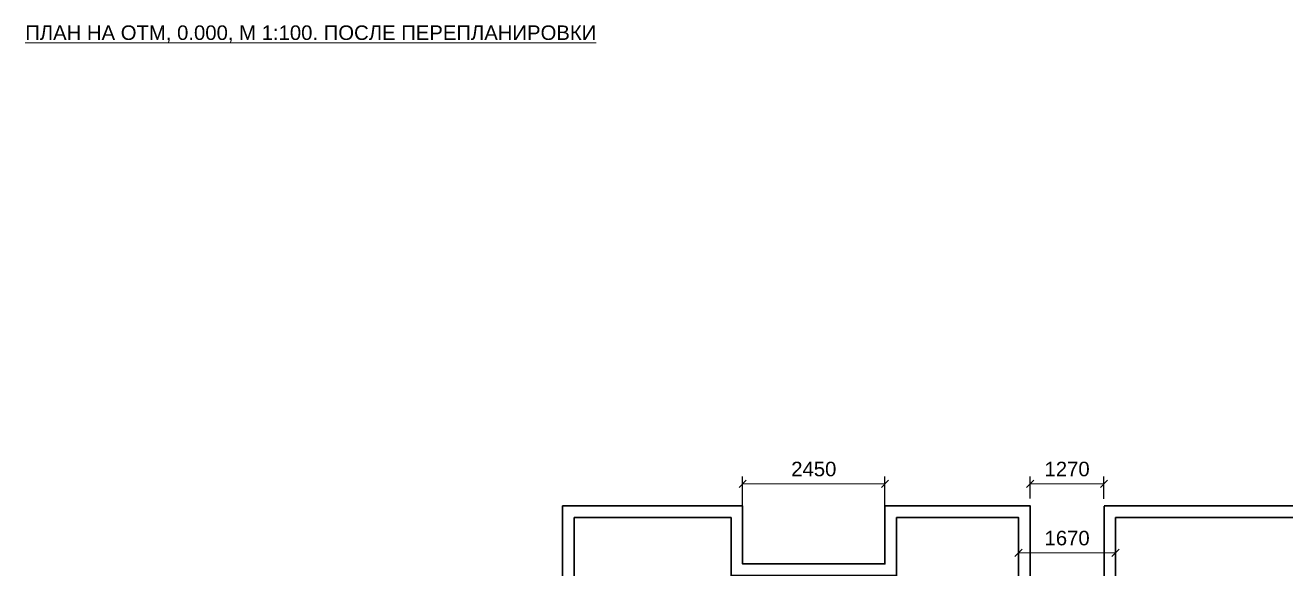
# Model space of a CAD drawing. Header units: metres. Extents: x -77.5 to 9.2, y -177.4 to -90.8.
# Drawn here: x -74.24 to -52.55, y -158.7 to -149.34 of the extents above; entities that cross this region are included whole.
import ezdxf
from ezdxf.enums import TextEntityAlignment as Align

# ---------------------------------------------------------------- set-up
doc = ezdxf.new("R2010")
doc.units = ezdxf.units.M
doc.header["$MEASUREMENT"] = 0
doc.layers.add('Level 50', color=7, linetype='Continuous', lineweight=0)
doc.styles.get("Standard").update_dxf_attribs({"font": 'CS_Gost2304.shx'})
doc.styles.add('Style-Arial', font='arial.ttf')
doc.dimstyles.get("Standard").update_dxf_attribs({"dimtxt": 0.18, "dimasz": 0.18, "dimexe": 0.18, "dimexo": 0.0625, "dimgap": 0.09, "dimtad": 0, "dimtih": 1, "dimtoh": 1, "dimdec": 4, "dimzin": 0, "dimdsep": 46, "dimtxsty": 'Standard', "dimcen": 0.09, "dimadec": 0, "dimazin": 0, "dimtfac": 1, "dimtdec": 4, "dimtofl": 0, "dimtmove": 0, "dimatfit": 3, "dimfxl": 1, "dimtolj": 1, "dimtzin": 0, "dimarcsym": 0})

# ---------------------------------------------------------------- blocks, each defined once
blk = doc.blocks.new('_Oblique')
at = {"color": 0, "linetype": 'ByBlock', "lineweight": -2}
blk.add_line((0.5, 0.5), (-0.5, -0.5), dxfattribs=at)
blk = doc.blocks.new('*D93')
at = {"color": 0, "lineweight": -2, "transparency": 16777216}
for p, q in [((-56.945, -157.489), (-56.945, -157.109)), ((-55.675, -157.491), (-55.675, -157.109))]:
    blk.add_line(p, q, dxfattribs=at)
at = {"color": 5, "lineweight": 0, "transparency": 16777216}
blk.add_line((-56.945, -157.234), (-55.675, -157.234), dxfattribs=at)
at = {"layer": 'Defpoints', "color": 0, "transparency": 16777216}
for p in [(-55.675, -157.234), (-56.945, -157.614), (-55.675, -157.616)]:
    blk.add_point(p, dxfattribs=at)
at = {"color": 5, "lineweight": 0, "transparency": 16777216, "xscale": 0.125, "yscale": 0.125, "zscale": 0.125, "rotation": 180}
blk.add_blockref('_Oblique', (-56.945, -157.234), dxfattribs=at)
at = {"color": 5, "lineweight": 0, "transparency": 16777216, "xscale": 0.125, "yscale": 0.125, "zscale": 0.125}
blk.add_blockref('_Oblique', (-55.675, -157.234), dxfattribs=at)
at = {"color": 0, "transparency": 16777216, "insert": (-56.31, -156.981), "char_height": 0.25, "attachment_point": 5, "style": 'Style-Arial'}
blk.add_mtext('1270', dxfattribs=at)
blk = doc.blocks.new('TerminatorOpen')
at = {"color": 0, "linetype": 'ByBlock', "lineweight": -2}
for q in [(-1, 0.5), (-1, 0), (-1, -0.5)]:
    blk.add_line((0, 0), q, dxfattribs=at)
blk = doc.blocks.new('*D94')
at = {"color": 0, "lineweight": -2, "transparency": 16777216}
for p, q in [((-57.145, -157.939), (-57.145, -158.548)), ((-55.475, -157.939), (-55.475, -158.548))]:
    blk.add_line(p, q, dxfattribs=at)
at = {"color": 5, "lineweight": 0, "transparency": 16777216}
blk.add_line((-57.145, -158.423), (-55.475, -158.423), dxfattribs=at)
at = {"layer": 'Defpoints', "color": 0, "transparency": 16777216}
for p in [(-57.145, -157.814), (-55.475, -157.814), (-55.475, -158.423)]:
    blk.add_point(p, dxfattribs=at)
at = {"color": 5, "lineweight": 0, "transparency": 16777216, "xscale": 0.125, "yscale": 0.125, "zscale": 0.125, "rotation": 180}
blk.add_blockref('_Oblique', (-57.145, -158.423), dxfattribs=at)
at = {"color": 5, "lineweight": 0, "transparency": 16777216, "xscale": 0.125, "yscale": 0.125, "zscale": 0.125}
blk.add_blockref('_Oblique', (-55.475, -158.423), dxfattribs=at)
at = {"color": 0, "transparency": 16777216, "insert": (-56.31, -158.17), "char_height": 0.25, "attachment_point": 5, "style": 'Style-Arial'}
blk.add_mtext('1670', dxfattribs=at)
blk = doc.blocks.new('*D95')
at = {"color": 0, "lineweight": -2, "transparency": 16777216}
for p, q in [((-61.895, -158.489), (-61.895, -157.109)), ((-59.445, -158.489), (-59.445, -157.109))]:
    blk.add_line(p, q, dxfattribs=at)
at = {"color": 5, "lineweight": 0, "transparency": 16777216}
blk.add_line((-61.895, -157.234), (-59.445, -157.234), dxfattribs=at)
at = {"layer": 'Defpoints', "color": 0, "transparency": 16777216}
for p in [(-59.445, -157.234), (-61.895, -158.614), (-59.445, -158.614)]:
    blk.add_point(p, dxfattribs=at)
at = {"color": 5, "lineweight": 0, "transparency": 16777216, "xscale": 0.125, "yscale": 0.125, "zscale": 0.125, "rotation": 180}
blk.add_blockref('_Oblique', (-61.895, -157.234), dxfattribs=at)
at = {"color": 5, "lineweight": 0, "transparency": 16777216, "xscale": 0.125, "yscale": 0.125, "zscale": 0.125}
blk.add_blockref('_Oblique', (-59.445, -157.234), dxfattribs=at)
at = {"color": 0, "transparency": 16777216, "insert": (-60.67, -156.981), "char_height": 0.25, "attachment_point": 5, "style": 'Style-Arial'}
blk.add_mtext('2450', dxfattribs=at)

msp = doc.modelspace()

# ---------------------------------------------------------------- linework, layer by layer
at = {"layer": 'Level 50', "color": 7, "linetype": 'Continuous', "lineweight": 30}
for points in [[(-64.994506, -160.03425684), (-64.994506, -157.61425684), (-61.894506, -157.61425684), (-61.894506, -158.61425684), (-59.444506, -158.61425684), (-59.444506, -157.61425684)], [(-59.444506, -157.61425684), (-56.944506, -157.61425684), (-56.944506, -161.22425684), (-55.474506, -161.22425684)], [(-55.674506, -157.61425684), (-48.464506, -157.61425684), (-44.884506, -157.61425684), (-41.274506, -157.61425684), (-35.674506, -157.61425684), (-35.674506, -157.61425684)], [(-55.474506, -161.22425684), (-54.874506, -161.22425684), (-54.874506, -160.12425684), (-55.674506, -160.12425684), (-55.674506, -157.61627628)], [(-64.794506, -160.03425684), (-64.794506, -157.81425684), (-62.094506, -157.81425684), (-62.094506, -158.81425684), (-59.244506, -158.81425684), (-59.244506, -157.81425684)], [(-59.244506, -157.81425684), (-57.144506, -157.81425684), (-57.144506, -161.42425684), (-55.474506, -161.42425684)], [(-55.474506, -161.42425684), (-54.674506, -161.42425684), (-54.674506, -159.92425684), (-55.474506, -159.92425684), (-55.474506, -157.81425684)], [(-55.474506, -157.81425684), (-48.664506, -157.81425684), (-48.664506, -158.48425684), (-48.464506, -158.48425684), (-48.464506, -157.81425684), (-45.084506, -157.81425684), (-45.084506, -158.48425684), (-44.884506, -158.48425684), (-44.884506, -157.81425684), (-41.474506, -157.81425684), (-41.474506, -158.41425684), (-41.274506, -158.41425684), (-41.274506, -157.81425684), (-35.874506, -157.81425684)]]:
    msp.add_lwpolyline(points, dxfattribs=at)

# ---------------------------------------------------------------- texts
at = {"color": 7, "linetype": 'Continuous', "lineweight": 13, "style": 'Style-Arial'}
msp.add_text('%%UПЛАН НА ОТМ, 0.000, М 1:100. ПОСЛЕ ПЕРЕПЛАНИРОВКИ', height=0.25, dxfattribs=at).set_placement((-74.24397964, -149.34429457), align=Align.TOP_LEFT)

# ---------------------------------------------------------------- dimensions: what is measured, and where the dimension line sits
for base, p1, p2, picture, middle in [((-59.444506, -157.23391157), (-61.894506, -158.61425684), (-59.444506, -158.61425684), '*D95', (-60.669506, -156.98126833)), ((-55.674506, -157.23391157), (-56.944506, -157.61425684), (-55.674506, -157.61627628), '*D93', (-56.309506, -156.98126833)), ((-55.474506, -158.42287518), (-57.144506, -157.81425684), (-55.474506, -157.81425684), '*D94', (-56.309506, -158.17023193))]:
    dim = msp.add_linear_dim(base=base, p1=p1, p2=p2, dimstyle='Standard', override={"dimtxt": 0.25, "dimasz": 0.125, "dimexe": 0.125, "dimexo": 0.125, "dimgap": 0.125, "dimtad": 1, "dimtih": 0, "dimtoh": 0, "dimlfac": 1000, "dimzin": 11, "dimtxsty": 'Style-Arial', "dimblk": 'Oblique', "dimclrd": 5, "dimadec": 4, "dimazin": 3, "dimldrblk": 'TerminatorOpen', "dimfrac": 2, "dimtolj": 0, "dimtzin": 11, "dimlwd": 0})
    dim.commit()
    dim.dimension.update_dxf_attribs({"geometry": picture, "text_midpoint": middle})

doc.saveas('drawing.dxf')
